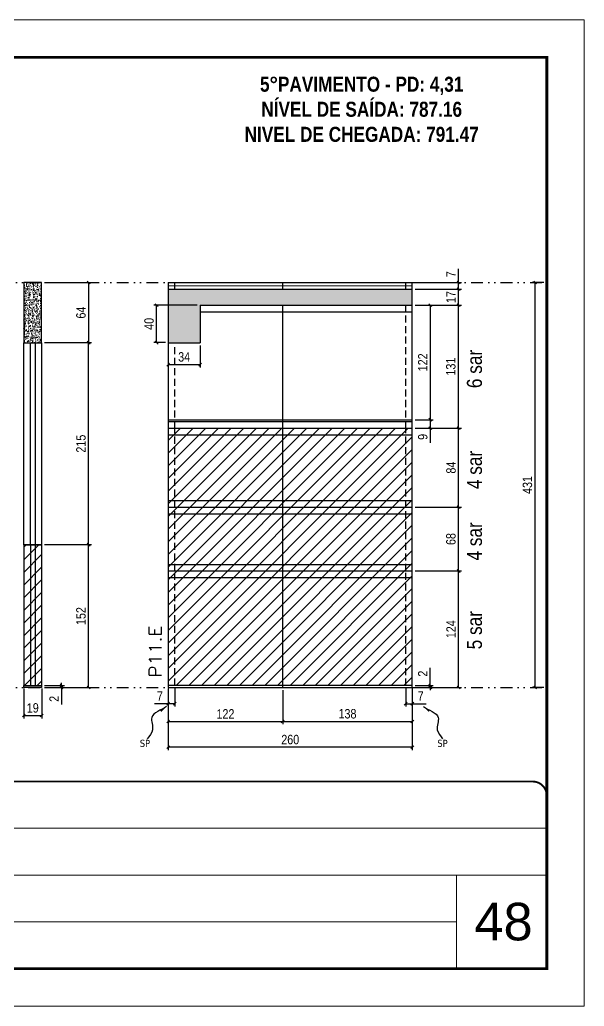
# Model space of a CAD drawing. Extents: x 14400 to 27878, y -21631 to 6985.
# Drawn here: x 20052 to 20653, y -6700 to -5650 of the extents above; entities that cross this region are included whole.
import ezdxf

# ---------------------------------------------------------------- set-up
doc = ezdxf.new("R2010")
doc.units = 0
for name, pattern in [('CONTINUO', [0]), ('DASHED', [0.75, 0.5, -0.25]), ('DIVIDE2', [0.625, 0.25, -0.125, 0, -0.125, 0, -0.125]), ('HIDDEN', [0.375, 0.25, -0.125])]:
    doc.linetypes.add(name, pattern=pattern)
for name, color, linetype, lineweight in [('CARIMBO', 255, 'Continuous', 9), ('Folhas', 255, 'Continuous', 9), ('Hachura', 251, 'Continuous', 9), ('Sarr 2.2x7', 40, 'Continuous', 9), ('SARRAFO DE PRESSAO', 251, 'DASHED', 9), ('Texto Seção', 7, 'Continuous', 15)]:
    doc.layers.add(name, color=color, linetype=linetype, lineweight=lineweight)
for name, color, linetype in [('COTA', 241, 'Continuous'), ('NOMENCLATURA', 7, 'Continuous'), ('Nível', 160, 'Continuous'), ('Painéis', 200, 'Continuous'), ('SARR_2.2x7', 40, 'Continuous'), ('Sarrafo de Pressão', 42, 'HIDDEN'), ('texto', 7, 'Continuous')]:
    doc.layers.add(name, color=color, linetype=linetype)
doc.styles.add('ARIAL', font='arial.ttf')
doc.styles.add('ARIAL_NARROW', font='ARIALN.TTF', dxfattribs={"height": 0.2})
doc.styles.add('COTA TECNICA', font='techl___.ttf', dxfattribs={"height": 10})
doc.styles.add('COTA TECNICA-50', font='techl___.ttf', dxfattribs={"height": 10})
doc.styles.add('REGUA-120', font='ROMANS.shx', dxfattribs={"height": 15})
doc.styles.add('ROMANC', font='techb___.ttf', dxfattribs={"height": 2.5})
doc.styles.get("Standard").update_dxf_attribs({"font": 'arial.ttf'})
doc.dimstyles.new('COTA PAINEL-50', dxfattribs={"dimtxt": 10, "dimasz": 3, "dimexe": 3, "dimexo": 3, "dimgap": 3, "dimtad": 1, "dimdec": 1, "dimzin": 12, "dimdsep": 46, "dimtxsty": 'COTA TECNICA-50', "dimblk1": 'OBLIQUE', "dimblk2": 'OBLIQUE', "dimsah": 1, "dimcen": 0.9, "dimclrd": 4, "dimclre": 4, "dimclrt": 240, "dimadec": 1, "dimazin": 3, "dimtfac": 1, "dimtdec": 1, "dimtmove": 0, "dimatfit": 3, "dimfxl": 1, "dimtolj": 1, "dimtzin": 12, "dimarcsym": 0})
doc.dimstyles.new('PAINEL', dxfattribs={"dimtxt": 10, "dimasz": 3, "dimexe": 3, "dimexo": 3, "dimgap": 3, "dimtad": 1, "dimdec": 1, "dimzin": 12, "dimdsep": 46, "dimtxsty": 'COTA TECNICA', "dimblk1": 'OBLIQUE', "dimblk2": 'OBLIQUE', "dimsah": 1, "dimcen": 0.9, "dimclrd": 4, "dimclre": 4, "dimclrt": 240, "dimadec": 1, "dimazin": 3, "dimtfac": 1, "dimtdec": 1, "dimtmove": 0, "dimatfit": 3, "dimfxl": 1, "dimtolj": 1, "dimtzin": 12, "dimarcsym": 0})
doc.dimstyles.get("Standard").update_dxf_attribs({"dimtxt": 0.18, "dimasz": 0.18, "dimexe": 0.18, "dimexo": 0.0625, "dimgap": 0.09, "dimtad": 0, "dimtih": 1, "dimtoh": 1, "dimdec": 4, "dimzin": 0, "dimdsep": 46, "dimtxsty": 'Standard', "dimcen": 0.09, "dimadec": 0, "dimazin": 0, "dimtfac": 1, "dimtdec": 4, "dimtofl": 0, "dimtmove": 0, "dimatfit": 3, "dimfxl": 1, "dimtolj": 1, "dimtzin": 0, "dimarcsym": 0})

# ---------------------------------------------------------------- blocks, each defined once
blk = doc.blocks.new('9999999999')
at = {"color": 30, "linetype": 'CONTINUO'}
for p, q in [((98564.6, 34379.6), (99584, 34379.6)), ((98564.6, 34329.8), (99488, 34329.8)), ((99584, 34329.8), (99488, 34329.8)), ((99488, 34329.8), (99488, 34230.2)), ((98564.6, 34280), (99488, 34280))]:
    blk.add_line(p, q, dxfattribs=at)
at = {"color": 30, "linetype": 'CONTINUO', "const_width": 2}
blk.add_lwpolyline([(99584, 34230.2), (99584, 34414.4, 0.414214), (99569, 34429.4), (98229, 34429.4, 0.414214), (98214, 34414.4), (98214, 34245.2, 0.414214), (98229, 34230.2), (99584, 34230.2)], format="xyb", dxfattribs=at)
at = {"layer": 'Folhas'}
blk.add_lwpolyline([(98139, 34190.2), (99624, 34190.2), (99624, 35240.2), (98139, 35240.2)], close=True, dxfattribs=at)
at = {"layer": 'Folhas', "color": 30, "const_width": 3}
blk.add_lwpolyline([(98214, 34230.2), (99584, 34230.2), (99584, 35200.2), (98214, 35200.2)], close=True, dxfattribs=at)
blk = doc.blocks.new('_Oblique')
at = {"color": 0, "linetype": 'ByBlock', "lineweight": -2}
blk.add_line((-0.5, -0.5), (0.5, 0.5), dxfattribs=at)
blk = doc.blocks.new('*D1296')
at = {"layer": 'COTA', "color": 4, "lineweight": -2, "transparency": 16777216}
for p, q in [((20056.4, -6361.3), (20056.4, -6393.2)), ((20075.4, -6361.3), (20075.4, -6393.2)), ((20056.4, -6390.2), (20075.4, -6390.2))]:
    blk.add_line(p, q, dxfattribs=at)
at = {"layer": 'Defpoints', "color": 0, "transparency": 16777216}
for p in [(20056.4, -6358.3), (20075.4, -6358.3), (20075.4, -6390.2)]:
    blk.add_point(p, dxfattribs=at)
at = {"layer": 'COTA', "color": 4, "lineweight": -2, "transparency": 16777216, "xscale": 3, "yscale": 3, "zscale": 3, "rotation": 180}
blk.add_blockref('_Oblique', (20056.4, -6390.2), dxfattribs=at)
at = {"layer": 'COTA', "color": 4, "lineweight": -2, "transparency": 16777216, "xscale": 3, "yscale": 3, "zscale": 3}
blk.add_blockref('_Oblique', (20075.4, -6390.2), dxfattribs=at)
at = {"layer": 'COTA', "color": 240, "transparency": 16777216, "insert": (20065.9, -6382.1), "char_height": 10, "attachment_point": 5, "style": 'COTA TECNICA'}
blk.add_mtext('\\A1;19', dxfattribs=at)
blk = doc.blocks.new('*D1297')
at = {"layer": 'COTA', "color": 4, "lineweight": -2, "transparency": 16777216}
for p, q in [((20078.4, -6358.3), (20099.6, -6358.3)), ((20078.4, -6360.3), (20099.6, -6360.3)), ((20096.6, -6358.3), (20096.6, -6355.3)), ((20096.6, -6358.3), (20096.6, -6360.3)), ((20096.6, -6360.3), (20096.6, -6378.4))]:
    blk.add_line(p, q, dxfattribs=at)
at = {"layer": 'Defpoints', "color": 0, "transparency": 16777216}
for p in [(20075.4, -6358.3), (20075.4, -6360.3), (20096.6, -6358.3)]:
    blk.add_point(p, dxfattribs=at)
at = {"layer": 'COTA', "color": 4, "lineweight": -2, "transparency": 16777216, "xscale": 3, "yscale": 3, "zscale": 3}
for p, rotation in [((20096.6, -6358.3), 270), ((20096.6, -6360.3), 90)]:
    blk.add_blockref('_Oblique', p, dxfattribs=dict(at, rotation=rotation))
at = {"layer": 'COTA', "color": 240, "transparency": 16777216, "insert": (20088.6, -6372.4), "char_height": 10, "attachment_point": 5, "rotation": 90, "style": 'COTA TECNICA-50'}
blk.add_mtext('\\A1;2', dxfattribs=at)
blk = doc.blocks.new('*D1298')
at = {"layer": 'COTA', "color": 4, "linetype": 'ByBlock', "lineweight": -2, "transparency": 16777216}
for p, q in [((20078.4, -5929.3), (20128.4, -5929.3)), ((20125.4, -5929.3), (20125.4, -5993.3)), ((20078.4, -5993.3), (20128.4, -5993.3))]:
    blk.add_line(p, q, dxfattribs=at)
at = {"layer": 'Defpoints', "color": 0, "linetype": 'ByBlock', "transparency": 16777216}
for p in [(20075.4, -5929.3), (20075.4, -5993.3), (20125.4, -5993.3)]:
    blk.add_point(p, dxfattribs=at)
at = {"layer": 'COTA', "color": 4, "linetype": 'ByBlock', "lineweight": -2, "transparency": 16777216, "xscale": 3, "yscale": 3, "zscale": 3}
for p, rotation in [((20125.4, -5929.3), 90), ((20125.4, -5993.3), 270)]:
    blk.add_blockref('_Oblique', p, dxfattribs=dict(at, rotation=rotation))
at = {"layer": 'COTA', "color": 240, "linetype": 'ByBlock', "transparency": 16777216, "insert": (20117.3, -5961.3), "char_height": 10, "attachment_point": 5, "rotation": 90, "style": 'COTA TECNICA'}
blk.add_mtext('\\A1;64', dxfattribs=at)
blk = doc.blocks.new('*D1299')
at = {"layer": 'COTA', "color": 4, "lineweight": -2, "transparency": 16777216}
for p, q in [((20078.4, -6208.3), (20128.4, -6208.3)), ((20125.4, -6360.3), (20125.4, -6208.3)), ((20078.4, -6360.3), (20128.4, -6360.3))]:
    blk.add_line(p, q, dxfattribs=at)
at = {"layer": 'Defpoints', "color": 0, "transparency": 16777216}
for p in [(20075.4, -6208.3), (20125.4, -6208.3), (20075.4, -6360.3)]:
    blk.add_point(p, dxfattribs=at)
at = {"layer": 'COTA', "color": 4, "lineweight": -2, "transparency": 16777216, "xscale": 3, "yscale": 3, "zscale": 3}
for p, rotation in [((20125.4, -6208.3), 90), ((20125.4, -6360.3), 270)]:
    blk.add_blockref('_Oblique', p, dxfattribs=dict(at, rotation=rotation))
at = {"layer": 'COTA', "color": 240, "transparency": 16777216, "insert": (20117.3, -6284.3), "char_height": 10, "attachment_point": 5, "rotation": 90, "style": 'COTA TECNICA-50'}
blk.add_mtext('\\A1;152', dxfattribs=at)
blk = doc.blocks.new('*D1301')
at = {"layer": 'COTA', "color": 4, "lineweight": -2, "transparency": 16777216}
for p, q in [((20210.2, -6361.3), (20210.2, -6426.9)), ((20470.2, -6361.3), (20470.2, -6426.9)), ((20470.2, -6423.9), (20210.2, -6423.9))]:
    blk.add_line(p, q, dxfattribs=at)
at = {"layer": 'Defpoints', "color": 0, "transparency": 16777216}
for p in [(20210.2, -6358.3), (20470.2, -6358.3), (20210.2, -6423.9)]:
    blk.add_point(p, dxfattribs=at)
at = {"layer": 'COTA', "color": 4, "lineweight": -2, "transparency": 16777216, "xscale": 3, "yscale": 3, "zscale": 3, "rotation": 180}
blk.add_blockref('_Oblique', (20210.2, -6423.9), dxfattribs=at)
at = {"layer": 'COTA', "color": 4, "lineweight": -2, "transparency": 16777216, "xscale": 3, "yscale": 3, "zscale": 3}
blk.add_blockref('_Oblique', (20470.2, -6423.9), dxfattribs=at)
at = {"layer": 'COTA', "color": 240, "transparency": 16777216, "insert": (20340.2, -6415.8), "char_height": 10, "attachment_point": 5, "style": 'COTA TECNICA'}
blk.add_mtext('\\A1;260', dxfattribs=at)
blk = doc.blocks.new('*D1302')
at = {"layer": 'COTA', "color": 4, "lineweight": -2, "transparency": 16777216}
for p, q in [((20463.2, -6361.3), (20463.2, -6380.6)), ((20470.2, -6363.3), (20470.2, -6380.6)), ((20463.2, -6377.6), (20470.2, -6377.6)), ((20470.2, -6377.6), (20484.9, -6377.6))]:
    blk.add_line(p, q, dxfattribs=at)
at = {"layer": 'Defpoints', "color": 0, "transparency": 16777216}
for p in [(20463.2, -6358.3), (20470.2, -6360.3), (20470.2, -6377.6)]:
    blk.add_point(p, dxfattribs=at)
at = {"layer": 'COTA', "color": 4, "lineweight": -2, "transparency": 16777216, "xscale": 3, "yscale": 3, "zscale": 3, "rotation": 180}
blk.add_blockref('_Oblique', (20463.2, -6377.6), dxfattribs=at)
at = {"layer": 'COTA', "color": 4, "lineweight": -2, "transparency": 16777216, "xscale": 3, "yscale": 3, "zscale": 3}
blk.add_blockref('_Oblique', (20470.2, -6377.6), dxfattribs=at)
at = {"layer": 'COTA', "color": 240, "transparency": 16777216, "insert": (20479.1, -6369.5), "char_height": 10, "attachment_point": 5, "style": 'COTA TECNICA-50'}
blk.add_mtext('\\A1;7', dxfattribs=at)
blk = doc.blocks.new('*D1303')
at = {"layer": 'COTA', "color": 4, "lineweight": -2, "transparency": 16777216}
for p, q in [((20217.2, -6361.3), (20217.2, -6380.6)), ((20210.2, -6363.3), (20210.2, -6380.6)), ((20210.2, -6377.6), (20195.5, -6377.6)), ((20217.2, -6377.6), (20210.2, -6377.6))]:
    blk.add_line(p, q, dxfattribs=at)
at = {"layer": 'Defpoints', "color": 0, "transparency": 16777216}
for p in [(20210.2, -6360.3), (20217.2, -6358.3), (20210.2, -6377.6)]:
    blk.add_point(p, dxfattribs=at)
at = {"layer": 'COTA', "color": 4, "lineweight": -2, "transparency": 16777216, "xscale": 3, "yscale": 3, "zscale": 3, "rotation": 180}
blk.add_blockref('_Oblique', (20210.2, -6377.6), dxfattribs=at)
at = {"layer": 'COTA', "color": 4, "lineweight": -2, "transparency": 16777216, "xscale": 3, "yscale": 3, "zscale": 3}
blk.add_blockref('_Oblique', (20217.2, -6377.6), dxfattribs=at)
at = {"layer": 'COTA', "color": 240, "transparency": 16777216, "insert": (20201.3, -6369.5), "char_height": 10, "attachment_point": 5, "style": 'COTA TECNICA-50'}
blk.add_mtext('\\A1;7', dxfattribs=at)
blk = doc.blocks.new('*D1304')
at = {"layer": 'COTA', "color": 4, "lineweight": -2, "transparency": 16777216}
for p, q in [((20489.4, -6358.3), (20489.4, -6339.5)), ((20473.2, -6358.3), (20492.4, -6358.3)), ((20473.2, -6360.3), (20492.4, -6360.3)), ((20489.4, -6360.3), (20489.4, -6358.3)), ((20489.4, -6360.3), (20489.4, -6363.3))]:
    blk.add_line(p, q, dxfattribs=at)
at = {"layer": 'Defpoints', "color": 0, "transparency": 16777216}
for p in [(20470.2, -6358.3), (20470.2, -6360.3), (20489.4, -6360.3)]:
    blk.add_point(p, dxfattribs=at)
at = {"layer": 'COTA', "color": 4, "lineweight": -2, "transparency": 16777216, "xscale": 3, "yscale": 3, "zscale": 3}
for p, rotation in [((20489.4, -6358.3), 270), ((20489.4, -6360.3), 90)]:
    blk.add_blockref('_Oblique', p, dxfattribs=dict(at, rotation=rotation))
at = {"layer": 'COTA', "color": 240, "transparency": 16777216, "insert": (20481.4, -6345.6), "char_height": 10, "attachment_point": 5, "rotation": 90, "style": 'COTA TECNICA-50'}
blk.add_mtext('\\A1;2', dxfattribs=at)
blk = doc.blocks.new('*D1305')
at = {"layer": 'COTA', "color": 4, "linetype": 'ByBlock', "lineweight": -2, "transparency": 16777216}
for p, q in [((20473.2, -6236.3), (20522.6, -6236.3)), ((20519.6, -6360.3), (20519.6, -6236.3)), ((20473.2, -6360.3), (20522.6, -6360.3))]:
    blk.add_line(p, q, dxfattribs=at)
at = {"layer": 'Defpoints', "color": 0, "linetype": 'ByBlock', "transparency": 16777216}
for p in [(20470.2, -6236.3), (20519.6, -6236.3), (20470.2, -6360.3)]:
    blk.add_point(p, dxfattribs=at)
at = {"layer": 'COTA', "color": 4, "linetype": 'ByBlock', "lineweight": -2, "transparency": 16777216, "xscale": 3, "yscale": 3, "zscale": 3}
for p, rotation in [((20519.6, -6236.3), 90), ((20519.6, -6360.3), 270)]:
    blk.add_blockref('_Oblique', p, dxfattribs=dict(at, rotation=rotation))
at = {"layer": 'COTA', "color": 240, "linetype": 'ByBlock', "transparency": 16777216, "insert": (20511.5, -6298.3), "char_height": 10, "attachment_point": 5, "rotation": 90, "style": 'COTA TECNICA'}
blk.add_mtext('\\A1;124', dxfattribs=at)
blk = doc.blocks.new('*D1306')
at = {"layer": 'COTA', "color": 4, "lineweight": -2, "transparency": 16777216}
for p, q in [((20332.2, -6363.3), (20332.2, -6399.5)), ((20470.2, -6363.3), (20470.2, -6399.5)), ((20332.2, -6396.5), (20470.2, -6396.5))]:
    blk.add_line(p, q, dxfattribs=at)
at = {"layer": 'Defpoints', "color": 0, "transparency": 16777216}
for p in [(20332.2, -6360.3), (20470.2, -6360.3), (20470.2, -6396.5)]:
    blk.add_point(p, dxfattribs=at)
at = {"layer": 'COTA', "color": 4, "lineweight": -2, "transparency": 16777216, "xscale": 3, "yscale": 3, "zscale": 3, "rotation": 180}
blk.add_blockref('_Oblique', (20332.2, -6396.5), dxfattribs=at)
at = {"layer": 'COTA', "color": 4, "lineweight": -2, "transparency": 16777216, "xscale": 3, "yscale": 3, "zscale": 3}
blk.add_blockref('_Oblique', (20470.2, -6396.5), dxfattribs=at)
at = {"layer": 'COTA', "color": 240, "transparency": 16777216, "insert": (20401.2, -6388.3), "char_height": 10, "attachment_point": 5, "style": 'COTA TECNICA'}
blk.add_mtext('\\A1;138', dxfattribs=at)
blk = doc.blocks.new('*D1307')
at = {"layer": 'COTA', "color": 4, "lineweight": -2, "transparency": 16777216}
for p, q in [((20210.2, -6363.3), (20210.2, -6399.5)), ((20332.2, -6363.3), (20332.2, -6399.5)), ((20210.2, -6396.5), (20332.2, -6396.5))]:
    blk.add_line(p, q, dxfattribs=at)
at = {"layer": 'Defpoints', "color": 0, "transparency": 16777216}
for p in [(20210.2, -6360.3), (20332.2, -6360.3), (20332.2, -6396.5)]:
    blk.add_point(p, dxfattribs=at)
at = {"layer": 'COTA', "color": 4, "lineweight": -2, "transparency": 16777216, "xscale": 3, "yscale": 3, "zscale": 3, "rotation": 180}
blk.add_blockref('_Oblique', (20210.2, -6396.5), dxfattribs=at)
at = {"layer": 'COTA', "color": 4, "lineweight": -2, "transparency": 16777216, "xscale": 3, "yscale": 3, "zscale": 3}
blk.add_blockref('_Oblique', (20332.2, -6396.5), dxfattribs=at)
at = {"layer": 'COTA', "color": 240, "transparency": 16777216, "insert": (20271.2, -6388.4), "char_height": 10, "attachment_point": 5, "style": 'COTA TECNICA'}
blk.add_mtext('\\A1;122', dxfattribs=at)
blk = doc.blocks.new('*D1308')
at = {"layer": 'COTA', "color": 4, "lineweight": -2, "transparency": 16777216}
for p, q in [((20473.2, -6168.3), (20522.6, -6168.3)), ((20519.6, -6236.3), (20519.6, -6168.3)), ((20473.2, -6236.3), (20522.6, -6236.3))]:
    blk.add_line(p, q, dxfattribs=at)
at = {"layer": 'Defpoints', "color": 0, "transparency": 16777216}
for p in [(20470.2, -6168.3), (20519.6, -6168.3), (20470.2, -6236.3)]:
    blk.add_point(p, dxfattribs=at)
at = {"layer": 'COTA', "color": 4, "lineweight": -2, "transparency": 16777216, "xscale": 3, "yscale": 3, "zscale": 3}
for p, rotation in [((20519.6, -6168.3), 90), ((20519.6, -6236.3), 270)]:
    blk.add_blockref('_Oblique', p, dxfattribs=dict(at, rotation=rotation))
at = {"layer": 'COTA', "color": 240, "transparency": 16777216, "insert": (20511.4, -6202.3), "char_height": 10, "attachment_point": 5, "rotation": 90, "style": 'COTA TECNICA'}
blk.add_mtext('\\A1;68', dxfattribs=at)
blk = doc.blocks.new('*D1332')
at = {"layer": 'COTA', "color": 4, "lineweight": -2, "transparency": 16777216}
for p, q in [((20078.4, -5993.3), (20128.4, -5993.3)), ((20125.4, -6208.3), (20125.4, -5993.3)), ((20078.4, -6208.3), (20128.4, -6208.3))]:
    blk.add_line(p, q, dxfattribs=at)
at = {"layer": 'Defpoints', "color": 0, "transparency": 16777216}
for p in [(20075.4, -5993.3), (20125.4, -5993.3), (20075.4, -6208.3)]:
    blk.add_point(p, dxfattribs=at)
at = {"layer": 'COTA', "color": 4, "lineweight": -2, "transparency": 16777216, "xscale": 3, "yscale": 3, "zscale": 3}
for p, rotation in [((20125.4, -5993.3), 90), ((20125.4, -6208.3), 270)]:
    blk.add_blockref('_Oblique', p, dxfattribs=dict(at, rotation=rotation))
at = {"layer": 'COTA', "color": 240, "transparency": 16777216, "insert": (20117.3, -6100.8), "char_height": 10, "attachment_point": 5, "rotation": 90, "style": 'COTA TECNICA'}
blk.add_mtext('\\A1;215', dxfattribs=at)
blk = doc.blocks.new('*D1838')
at = {"layer": 'COTA', "color": 4, "lineweight": -2, "transparency": 16777216}
for p, q in [((20473.2, -6084.3), (20522.6, -6084.3)), ((20519.6, -6168.3), (20519.6, -6084.3)), ((20473.2, -6168.3), (20522.6, -6168.3))]:
    blk.add_line(p, q, dxfattribs=at)
at = {"layer": 'Defpoints', "color": 0, "transparency": 16777216}
for p in [(20470.2, -6084.3), (20519.6, -6084.3), (20470.2, -6168.3)]:
    blk.add_point(p, dxfattribs=at)
at = {"layer": 'COTA', "color": 4, "lineweight": -2, "transparency": 16777216, "xscale": 3, "yscale": 3, "zscale": 3}
for p, rotation in [((20519.6, -6084.3), 90), ((20519.6, -6168.3), 270)]:
    blk.add_blockref('_Oblique', p, dxfattribs=dict(at, rotation=rotation))
at = {"layer": 'COTA', "color": 240, "transparency": 16777216, "insert": (20511.5, -6126.3), "char_height": 10, "attachment_point": 5, "rotation": 90, "style": 'COTA TECNICA'}
blk.add_mtext('\\A1;84', dxfattribs=at)
blk = doc.blocks.new('*D4141')
at = {"layer": 'COTA', "color": 4, "lineweight": -2, "transparency": 16777216}
for p, q in [((20610.5, -5929.3), (20598.1, -5929.3)), ((20601.1, -6360.3), (20601.1, -5929.3)), ((20610.5, -6360.3), (20598.1, -6360.3))]:
    blk.add_line(p, q, dxfattribs=at)
at = {"layer": 'Defpoints', "color": 0, "transparency": 16777216}
for p in [(20601.1, -5929.3), (20613.5, -5929.3), (20613.5, -6360.3)]:
    blk.add_point(p, dxfattribs=at)
at = {"layer": 'COTA', "color": 4, "lineweight": -2, "transparency": 16777216, "xscale": 3, "yscale": 3, "zscale": 3}
for p, rotation in [((20601.1, -5929.3), 90), ((20601.1, -6360.3), 270)]:
    blk.add_blockref('_Oblique', p, dxfattribs=dict(at, rotation=rotation))
at = {"layer": 'COTA', "color": 240, "transparency": 16777216, "insert": (20592.9, -6144.8), "char_height": 10, "attachment_point": 5, "rotation": 90, "style": 'COTA TECNICA'}
blk.add_mtext('\\A1;431', dxfattribs=at)
blk = doc.blocks.new('*D4150')
at = {"layer": 'COTA', "color": 4, "lineweight": -2, "transparency": 16777216}
for p, q in [((20473.2, -5953.3), (20522.6, -5953.3)), ((20519.6, -6084.3), (20519.6, -5953.3)), ((20473.2, -6084.3), (20522.6, -6084.3))]:
    blk.add_line(p, q, dxfattribs=at)
at = {"layer": 'Defpoints', "color": 0, "transparency": 16777216}
for p in [(20470.2, -5953.3), (20519.6, -5953.3), (20470.2, -6084.3)]:
    blk.add_point(p, dxfattribs=at)
at = {"layer": 'COTA', "color": 4, "lineweight": -2, "transparency": 16777216, "xscale": 3, "yscale": 3, "zscale": 3}
for p, rotation in [((20519.6, -5953.3), 90), ((20519.6, -6084.3), 270)]:
    blk.add_blockref('_Oblique', p, dxfattribs=dict(at, rotation=rotation))
at = {"layer": 'COTA', "color": 240, "transparency": 16777216, "insert": (20511.3, -6018.8), "char_height": 10, "attachment_point": 5, "rotation": 90, "style": 'COTA TECNICA'}
blk.add_mtext('\\A1;131', dxfattribs=at)
blk = doc.blocks.new('*D4151')
at = {"layer": 'COTA', "color": 4, "lineweight": -2, "transparency": 16777216}
for p, q in [((20473.2, -5936.3), (20522.6, -5936.3)), ((20519.6, -5953.3), (20519.6, -5936.3)), ((20473.2, -5953.3), (20522.6, -5953.3))]:
    blk.add_line(p, q, dxfattribs=at)
at = {"layer": 'Defpoints', "color": 0, "transparency": 16777216}
for p in [(20470.2, -5936.3), (20519.6, -5936.3), (20470.2, -5953.3)]:
    blk.add_point(p, dxfattribs=at)
at = {"layer": 'COTA', "color": 4, "lineweight": -2, "transparency": 16777216, "xscale": 3, "yscale": 3, "zscale": 3}
for p, rotation in [((20519.6, -5936.3), 90), ((20519.6, -5953.3), 270)]:
    blk.add_blockref('_Oblique', p, dxfattribs=dict(at, rotation=rotation))
at = {"layer": 'COTA', "color": 240, "transparency": 16777216, "insert": (20511.5, -5944.8), "char_height": 10, "attachment_point": 5, "rotation": 90, "style": 'COTA TECNICA'}
blk.add_mtext('\\A1;17', dxfattribs=at)
blk = doc.blocks.new('*D4152')
at = {"layer": 'COTA', "color": 4, "lineweight": -2, "transparency": 16777216}
for p, q in [((20519.6, -5929.3), (20519.6, -5914.6)), ((20473.2, -5929.3), (20522.6, -5929.3)), ((20519.6, -5936.3), (20519.6, -5929.3)), ((20473.2, -5936.3), (20522.6, -5936.3))]:
    blk.add_line(p, q, dxfattribs=at)
at = {"layer": 'Defpoints', "color": 0, "transparency": 16777216}
for p in [(20470.2, -5929.3), (20519.6, -5929.3), (20470.2, -5936.3)]:
    blk.add_point(p, dxfattribs=at)
at = {"layer": 'COTA', "color": 4, "lineweight": -2, "transparency": 16777216, "xscale": 3, "yscale": 3, "zscale": 3}
for p, rotation in [((20519.6, -5929.3), 90), ((20519.6, -5936.3), 270)]:
    blk.add_blockref('_Oblique', p, dxfattribs=dict(at, rotation=rotation))
at = {"layer": 'COTA', "color": 240, "transparency": 16777216, "insert": (20511.5, -5920.5), "char_height": 10, "attachment_point": 5, "rotation": 90, "style": 'COTA TECNICA'}
blk.add_mtext('\\A1;7', dxfattribs=at)
blk = doc.blocks.new('*D4153')
at = {"layer": 'COTA', "color": 4, "lineweight": -2, "transparency": 16777216}
for p, q in [((20210.2, -5996.3), (20210.2, -6019.8)), ((20244.2, -5996.3), (20244.2, -6019.8)), ((20244.2, -6016.8), (20210.2, -6016.8))]:
    blk.add_line(p, q, dxfattribs=at)
at = {"layer": 'Defpoints', "color": 0, "transparency": 16777216}
for p in [(20210.2, -5993.3), (20244.2, -5993.3), (20210.2, -6016.8)]:
    blk.add_point(p, dxfattribs=at)
at = {"layer": 'COTA', "color": 4, "lineweight": -2, "transparency": 16777216, "xscale": 3, "yscale": 3, "zscale": 3, "rotation": 180}
blk.add_blockref('_Oblique', (20210.2, -6016.8), dxfattribs=at)
at = {"layer": 'COTA', "color": 4, "lineweight": -2, "transparency": 16777216, "xscale": 3, "yscale": 3, "zscale": 3}
blk.add_blockref('_Oblique', (20244.2, -6016.8), dxfattribs=at)
at = {"layer": 'COTA', "color": 240, "transparency": 16777216, "insert": (20227.2, -6008.5), "char_height": 10, "attachment_point": 5, "style": 'COTA TECNICA'}
blk.add_mtext('\\A1;34', dxfattribs=at)
blk = doc.blocks.new('*D4154')
at = {"layer": 'COTA', "color": 4, "lineweight": -2, "transparency": 16777216}
for p, q in [((20241.2, -5953.3), (20194.9, -5953.3)), ((20197.9, -5993.3), (20197.9, -5953.3)), ((20207.2, -5993.3), (20194.9, -5993.3))]:
    blk.add_line(p, q, dxfattribs=at)
at = {"layer": 'Defpoints', "color": 0, "transparency": 16777216}
for p in [(20197.9, -5953.3), (20244.2, -5953.3), (20210.2, -5993.3)]:
    blk.add_point(p, dxfattribs=at)
at = {"layer": 'COTA', "color": 4, "lineweight": -2, "transparency": 16777216, "xscale": 3, "yscale": 3, "zscale": 3}
for p, rotation in [((20197.9, -5953.3), 90), ((20197.9, -5993.3), 270)]:
    blk.add_blockref('_Oblique', p, dxfattribs=dict(at, rotation=rotation))
at = {"layer": 'COTA', "color": 240, "transparency": 16777216, "insert": (20189.8, -5973.3), "char_height": 10, "attachment_point": 5, "rotation": 90, "style": 'COTA TECNICA'}
blk.add_mtext('\\A1;40', dxfattribs=at)
blk = doc.blocks.new('*D4155')
at = {"layer": 'COTA', "color": 4, "lineweight": -2, "transparency": 16777216}
for p, q in [((20473.2, -5953.3), (20492.4, -5953.3)), ((20489.4, -5953.3), (20489.4, -6075.3)), ((20473.2, -6075.3), (20492.4, -6075.3))]:
    blk.add_line(p, q, dxfattribs=at)
at = {"layer": 'Defpoints', "color": 0, "transparency": 16777216}
for p in [(20470.2, -5953.3), (20470.2, -6075.3), (20489.4, -6075.3)]:
    blk.add_point(p, dxfattribs=at)
at = {"layer": 'COTA', "color": 4, "lineweight": -2, "transparency": 16777216, "xscale": 3, "yscale": 3, "zscale": 3}
for p, rotation in [((20489.4, -5953.3), 90), ((20489.4, -6075.3), 270)]:
    blk.add_blockref('_Oblique', p, dxfattribs=dict(at, rotation=rotation))
at = {"layer": 'COTA', "color": 240, "transparency": 16777216, "insert": (20481.4, -6014.3), "char_height": 10, "attachment_point": 5, "rotation": 90, "style": 'COTA TECNICA'}
blk.add_mtext('\\A1;122', dxfattribs=at)
blk = doc.blocks.new('*D4156')
at = {"layer": 'COTA', "color": 4, "lineweight": -2, "transparency": 16777216}
for p, q in [((20473.2, -6075.3), (20492.4, -6075.3)), ((20489.4, -6075.3), (20489.4, -6084.3)), ((20473.2, -6084.3), (20492.4, -6084.3)), ((20489.4, -6084.3), (20489.4, -6100))]:
    blk.add_line(p, q, dxfattribs=at)
at = {"layer": 'Defpoints', "color": 0, "transparency": 16777216}
for p in [(20470.2, -6075.3), (20470.2, -6084.3), (20489.4, -6084.3)]:
    blk.add_point(p, dxfattribs=at)
at = {"layer": 'COTA', "color": 4, "lineweight": -2, "transparency": 16777216, "xscale": 3, "yscale": 3, "zscale": 3}
for p, rotation in [((20489.4, -6075.3), 90), ((20489.4, -6084.3), 270)]:
    blk.add_blockref('_Oblique', p, dxfattribs=dict(at, rotation=rotation))
at = {"layer": 'COTA', "color": 240, "transparency": 16777216, "insert": (20481.4, -6093.6), "char_height": 10, "attachment_point": 5, "rotation": 90, "style": 'COTA TECNICA'}
blk.add_mtext('\\A1;9', dxfattribs=at)

msp = doc.modelspace()

# ---------------------------------------------------------------- hatches: boundary and pattern name
at = {"layer": 'COTA'}
h = msp.add_hatch(dxfattribs=at)
h.set_pattern_fill('AR-CONC', color=256, scale=0.03)
h.set_pattern_definition([(50, (4373.514, -10242.176), (5.4655401, -0.4781726), [0.5715, -6.2865]), (355, (4373.514, -10242.176), (-1.0573026, 5.7317054), [0.4572, -5.0292175]), (100.451445, (4373.9694, -10242.216), (4.4082374, 5.2535326), [0.4857003, -5.3427073]), (46.1842, (4373.514, -10240.652), (8.1323712, -1.2612698), [0.85725, -9.42975]), (96.63556, (4374.192, -10240.757), (7.122124, 7.4227837), [0.7285507, -8.0140682]), (351.18415, (4373.514, -10240.652), (7.122124, 7.4227837), [0.685799, -7.543792]), (21, (4374.276, -10241.033), (4.5484317, -3.067956), [0.5715, -6.2865]), (326, (4374.276, -10241.033), (1.8540609, 5.525639), [0.4572, -5.0292]), (71.451445, (4374.655, -10241.2886), (6.4024926, 2.457683), [0.4857003, -5.3426981]), (37.5, (4373.514, -10242.176), (0.0926581, 2.53665117), [0, -4.96824, 0, -5.1054, 0, -5.04825]), (7.5, (4373.514, -10242.176), (2.00458988, 3.00541724), [0, -2.91084, 0, -4.85394, 0, -1.92405]), (327.5, (4371.8147, -10242.176), (4.06771786, -0.17186232), [0, -1.905, 0, -5.9436, 0, -7.8867]), (317.5, (4371.0527, -10242.176), (4.44387544, 0.7627947), [0, -2.4765, 0, -3.94716, 0, -5.6007])])
h.paths.add_polyline_path([(20075.38, -5929.32), (20056.38, -5929.32), (20056.38, -5993.34), (20075.38, -5993.34)])
h = msp.add_hatch(dxfattribs=at)
h.set_pattern_fill('AR-CONC', color=256, scale=0.03)
h.paths.add_polyline_path([(20244.19, -5953.32), (20470.19, -5953.32), (20470.19, -5936.32), (20210.19, -5936.32), (20210.19, -5993.32), (20244.19, -5993.32)])
at = {"layer": 'Hachura', "linetype": 'ByBlock'}
h = msp.add_hatch(dxfattribs=at)
h.set_pattern_fill('ANSI31', color=256, scale=3)
h.paths.add_polyline_path([(19416.25, -6020.32), (19294.25, -6020.32), (19294.25, -6054.32), (19416.25, -6054.32)])
h.paths.add_polyline_path([(19494.25, -6020.32), (19416.25, -6020.32), (19416.25, -6054.32), (19494.25, -6054.32)])
h.paths.add_polyline_path([(19494.25, -6054.32), (19416.25, -6054.32), (19416.25, -6144.32), (19494.25, -6144.32)])
h.paths.add_polyline_path([(19416.25, -6054.32), (19294.25, -6054.32), (19294.25, -6144.32), (19416.25, -6144.32)])
h.paths.add_polyline_path([(19416.25, -6144.32), (19294.25, -6144.32), (19294.25, -6236.32), (19416.25, -6236.32)])
h.paths.add_polyline_path([(19494.25, -6144.32), (19416.25, -6144.32), (19416.25, -6236.32), (19494.25, -6236.32)])
h.paths.add_polyline_path([(19494.25, -6236.32), (19416.25, -6236.32), (19416.25, -6358.32), (19494.25, -6358.32)])
h.paths.add_polyline_path([(19416.25, -6236.32), (19294.25, -6236.32), (19294.25, -6358.32), (19416.25, -6358.32)])
h.paths.add_polyline_path([(19894.8, -6084.32), (19656.8, -6084.32), (19656.8, -6158.32), (19894.8, -6158.32)])
h.paths.add_polyline_path([(19894.8, -6158.32), (19656.8, -6158.32), (19656.8, -6236.32), (19894.8, -6236.32)])
h.paths.add_polyline_path([(19894.8, -6236.32), (19656.8, -6236.32), (19656.8, -6358.32), (19894.8, -6358.32)])
h.paths.add_polyline_path([(20075.38, -6208.34), (20056.38, -6208.34), (20056.38, -6358.32), (20075.38, -6358.32)])
h.paths.add_polyline_path([(20332.19, -6236.32), (20210.19, -6236.32), (20210.19, -6358.32), (20332.19, -6358.32)])
h.paths.add_polyline_path([(20470.19, -6236.32), (20332.19, -6236.32), (20332.19, -6358.32), (20470.19, -6358.32)])
h.paths.add_polyline_path([(20470.19, -6168.32), (20332.19, -6168.32), (20332.19, -6236.32), (20470.19, -6236.32)])
h.paths.add_polyline_path([(20332.19, -6168.32), (20210.19, -6168.32), (20210.19, -6236.32), (20332.19, -6236.32)])
h.paths.add_polyline_path([(20332.19, -6084.32), (20210.19, -6084.32), (20210.19, -6168.32), (20332.19, -6168.32)])
h.paths.add_polyline_path([(20470.19, -6084.32), (20332.19, -6084.32), (20332.19, -6168.32), (20470.19, -6168.32)])

# ---------------------------------------------------------------- linework, layer by layer
at = {"layer": 'COTA'}
for p, q in [((20210.19, -5936.32), (20210.19, -5993.32)), ((20470.19, -5953.32), (20470.19, -5936.32))]:
    msp.add_line(p, q, dxfattribs=at)
at = {"layer": 'COTA', "linetype": 'ByBlock'}
msp.add_lwpolyline([(20056.38, -5993.34), (20075.38, -5993.34), (20075.38, -5929.32), (20056.38, -5929.32)], close=True, dxfattribs=at)
at = {"layer": 'Nível', "color": 4, "linetype": 'DIVIDE2', "ltscale": 50}
for p, q in [((19243.47, -5929.32), (20613.47, -5929.32)), ((19243.47, -6360.32), (20613.47, -6360.32))]:
    msp.add_line(p, q, dxfattribs=at)
at = {"layer": 'Painéis'}
for p, q in [((20210.19, -5929.32), (20470.19, -5929.32)), ((20210.19, -5929.32), (20210.19, -5936.32)), ((20332.19, -5936.32), (20332.19, -5929.32)), ((20470.19, -5936.32), (20470.19, -5929.32)), ((20210.19, -5936.32), (20470.19, -5936.32)), ((20244.19, -5953.32), (20470.19, -5953.32)), ((20244.19, -5953.32), (20244.19, -5993.32)), ((20332.19, -6360.32), (20332.19, -5953.32)), ((20470.19, -6360.32), (20470.19, -5953.32)), ((20056.38, -5993.34), (20075.38, -5993.34)), ((20056.38, -6208.32), (20056.38, -5993.34)), ((20075.38, -5993.34), (20075.38, -6208.32)), ((20210.19, -5993.32), (20210.19, -6358.32)), ((20210.19, -5993.32), (20244.19, -5993.32)), ((20210.19, -6075.32), (20470.19, -6075.32)), ((20210.19, -6084.32), (20470.19, -6084.32)), ((20210.19, -6168.32), (20470.19, -6168.32)), ((20075.38, -6208.32), (20056.38, -6208.32)), ((20056.38, -6208.34), (20056.38, -6358.32)), ((20056.38, -6208.34), (20075.38, -6208.34)), ((20075.38, -6208.34), (20075.38, -6358.32)), ((20210.19, -6236.32), (20470.19, -6236.32)), ((20056.38, -6358.32), (20075.38, -6358.32)), ((20056.38, -6360.32), (20056.38, -6358.32)), ((20075.38, -6360.32), (20056.38, -6360.32)), ((20075.38, -6358.32), (20075.38, -6360.32))]:
    msp.add_line(p, q, dxfattribs=at)
msp.add_lwpolyline([(20470.19, -6358.32), (20210.19, -6358.32), (20210.19, -6360.32), (20470.19, -6360.32)], dxfattribs=at)
at = {"layer": 'Sarr 2.2x7'}
msp.add_line((20210.19, -5932.82), (20470.19, -5932.82), dxfattribs=at)
at = {"layer": 'SARR_2.2x7'}
for p, q in [((20244.19, -5960.32), (20470.19, -5960.32)), ((20063.38, -6208.32), (20063.38, -5993.34)), ((20068.38, -5993.34), (20068.38, -6208.32)), ((20210.19, -6077.32), (20470.19, -6077.32)), ((20210.19, -6091.32), (20470.19, -6091.32)), ((20210.19, -6161.32), (20470.19, -6161.32)), ((20210.19, -6175.32), (20470.19, -6175.32)), ((20063.38, -6208.32), (20063.38, -6358.32)), ((20068.38, -6208.32), (20068.38, -6358.32)), ((20210.19, -6229.32), (20470.19, -6229.32)), ((20210.19, -6243.32), (20470.19, -6243.32))]:
    msp.add_line(p, q, dxfattribs=at)
at = {"layer": 'Sarrafo de Pressão', "ltscale": 30}
for p, q in [((20217.19, -5936.32), (20217.19, -5929.32)), ((20463.19, -5936.32), (20463.19, -5929.32)), ((20463.19, -6084.32), (20463.19, -5953.32)), ((20217.19, -6084.32), (20217.19, -5993.32)), ((20217.19, -6168.32), (20217.19, -6084.32)), ((20463.19, -6168.32), (20463.19, -6084.32)), ((20217.19, -6236.32), (20217.19, -6168.32)), ((20463.19, -6236.32), (20463.19, -6168.32)), ((20217.19, -6358.32), (20217.19, -6236.32)), ((20463.19, -6358.32), (20463.19, -6236.32))]:
    msp.add_line(p, q, dxfattribs=at)

# ---------------------------------------------------------------- block references
at = {"layer": 'SARRAFO DE PRESSAO', "color": 6, "linetype": 'ByBlock'}
msp.add_blockref('9999999999', (-78970.51, -40889.8), dxfattribs=at)

# ---------------------------------------------------------------- texts
at = {"layer": 'CARIMBO', "style": 'ARIAL'}
msp.add_text('48', height=40, dxfattribs=at).set_placement((20536.33, -6629.46))
at = {"layer": 'NOMENCLATURA', "style": 'ARIAL_NARROW'}
for s, p in [('6 sar', (20544.43, -6041.7)), ('4 sar', (20544.43, -6149.2)), ('4 sar', (20544.43, -6225.2)), ('5 sar', (20544.43, -6319.7))]:
    msp.add_text(s, height=16, rotation=90, dxfattribs=at).set_placement(p)
at = {"layer": 'NOMENCLATURA', "color": 2, "insert": (20416.31, -5683.54), "char_height": 16, "attachment_point": 2, "style": 'ROMANC'}
msp.add_mtext_dynamic_manual_height_columns('\\P5°PAVIMENTO - PD: 4,31\\PNÍVEL DE SAÍDA: 787.16\\PNIVEL DE CHEGADA: 791.47', width=432.3511, gutter_width=1, heights=[0], dxfattribs=at)
at = {"layer": 'texto', "color": 0, "char_height": 7.5, "attachment_point": 5}
for insert in [(20185.41, -6419.81), (20502.44, -6419.81)]:
    msp.add_mtext('{\\fTahoma|b0|i0|c0|p34;\\C4;SP}', dxfattribs=dict(at, insert=insert))
at = {"layer": 'Texto Seção', "style": 'REGUA-120', "width": 1.1}
msp.add_text('P11.E', height=13, rotation=90, dxfattribs=at).set_placement((20202.94, -6349.55))

# ---------------------------------------------------------------- dimensions: what is measured, and where the dimension line sits
at = {"layer": 'COTA'}
for base, p1, p2, angle, dimstyle, picture, middle in [((20519.56, -5929.32), (20470.19, -5936.32), (20470.19, -5929.32), 90, 'PAINEL', '*D4152', (20511.49, -5920.45)), ((20601.09, -5929.32), (20613.47, -6360.32), (20613.47, -5929.32), 90, 'PAINEL', '*D4141', (20592.87, -6144.82)), ((20519.56, -5936.32), (20470.19, -5953.32), (20470.19, -5936.32), 90, 'PAINEL', '*D4151', (20511.49, -5944.82)), ((20197.91, -5953.32), (20210.19, -5993.32), (20244.19, -5953.32), 90, 'PAINEL', '*D4154', (20189.81, -5973.32)), ((20519.56, -5953.32), (20470.19, -6084.32), (20470.19, -5953.32), 90, 'PAINEL', '*D4150', (20511.34, -6018.82)), ((20489.45, -6075.32), (20470.19, -5953.32), (20470.19, -6075.32), 90, 'PAINEL', '*D4155', (20481.39, -6014.32)), ((20125.37, -5993.34), (20075.38, -6208.32), (20075.38, -5993.34), 90, 'PAINEL', '*D1332', (20117.26, -6100.83)), ((20489.45, -6084.32), (20470.19, -6075.32), (20470.19, -6084.32), 90, 'PAINEL', '*D4156', (20481.36, -6093.65)), ((20519.56, -6084.32), (20470.19, -6168.32), (20470.19, -6084.32), 90, 'PAINEL', '*D1838', (20511.46, -6126.32)), ((20519.56, -6168.32), (20470.19, -6236.32), (20470.19, -6168.32), 90, 'PAINEL', '*D1308', (20511.43, -6202.32)), ((20125.37, -6208.32), (20075.38, -6360.32), (20075.38, -6208.32), 90, 'COTA PAINEL-50', '*D1299', (20117.26, -6284.32)), ((20210.19, -6377.56), (20217.19, -6358.32), (20210.19, -6360.32), 180, 'COTA PAINEL-50', '*D1303', (20201.33, -6369.48))]:
    dim = msp.add_linear_dim(base=base, p1=p1, p2=p2, angle=angle, dimstyle=dimstyle, dxfattribs=at)
    dim.commit()
    dim.dimension.update_dxf_attribs({"geometry": picture, "text_midpoint": middle})
at = {"layer": 'COTA', "linetype": 'ByBlock'}
dim = msp.add_linear_dim(base=(20125.37, -5993.34), p1=(20075.38, -5929.32), p2=(20075.38, -5993.34), angle=90, dimstyle='PAINEL', dxfattribs=at)
dim.commit()
dim.dimension.update_dxf_attribs({"geometry": '*D1298', "text_midpoint": (20117.26, -5961.33)})
at = {"layer": 'COTA'}
for base, p1, p2, dimstyle, picture, middle in [((20210.19, -6016.77), (20244.19, -5993.32), (20210.19, -5993.32), 'PAINEL', '*D4153', (20227.19, -6008.55)), ((20332.19, -6396.5), (20210.19, -6360.32), (20332.19, -6360.32), 'PAINEL', '*D1307', (20271.19, -6388.44)), ((20470.19, -6377.56), (20463.19, -6358.32), (20470.19, -6360.32), 'COTA PAINEL-50', '*D1302', (20479.06, -6369.48))]:
    dim = msp.add_linear_dim(base=base, p1=p1, p2=p2, dimstyle=dimstyle, dxfattribs=at)
    dim.commit()
    dim.dimension.update_dxf_attribs({"geometry": picture, "text_midpoint": middle})
at = {"layer": 'COTA', "linetype": 'ByBlock'}
dim = msp.add_aligned_dim(p1=(20470.19, -6360.32), p2=(20470.19, -6236.32), distance=-49.37, dimstyle='PAINEL', dxfattribs=at)
dim.commit()
dim.dimension.update_dxf_attribs({"geometry": '*D1305', "text_midpoint": (20511.49, -6298.32)})
at = {"layer": 'COTA'}
for base, p1, p2, picture, middle in [((20489.45, -6360.32), (20470.19, -6358.32), (20470.19, -6360.32), '*D1304', (20489.45, -6345.57)), ((20096.57, -6358.32), (20075.38, -6360.32), (20075.38, -6358.32), '*D1297', (20096.57, -6372.37))]:
    dim = msp.add_linear_dim(base=base, p1=p1, p2=p2, angle=90, dimstyle='COTA PAINEL-50', dxfattribs=at)
    dim.commit()
    dim.dimension.update_dxf_attribs({"geometry": picture, "text_midpoint": middle, "dimtype": 160})
for base, p1, p2, override, picture, middle in [((20075.38, -6390.21), (20056.38, -6358.32), (20075.38, -6358.32), {"dimarcsym": 2}, '*D1296', (20065.88, -6382.12)), ((20470.19, -6396.5), (20332.19, -6360.32), (20470.19, -6360.32), {"dimtmove": 1}, '*D1306', (20401.19, -6388.25))]:
    dim = msp.add_linear_dim(base=base, p1=p1, p2=p2, dimstyle='PAINEL', override=override, dxfattribs=at)
    dim.commit()
    dim.dimension.update_dxf_attribs({"geometry": picture, "text_midpoint": middle})
dim = msp.add_linear_dim(base=(20210.19, -6423.93), p1=(20470.19, -6358.32), p2=(20210.19, -6358.32), angle=180, dimstyle='PAINEL', override={"dimarcsym": 2}, dxfattribs=at)
dim.commit()
dim.dimension.update_dxf_attribs({"geometry": '*D1301', "text_midpoint": (20340.19, -6415.83)})

# ---------------------------------------------------------------- leaders
at = {"layer": 'COTA', "path_type": 1}
for points in [[(20208.36, -6380.5), (20192.58, -6392.33), (20193.5, -6405.34), (20187.95, -6415.12)], [(20482.02, -6380.5), (20497.81, -6392.33), (20496.88, -6405.34), (20502.43, -6415.12)]]:
    msp.add_leader(points, dimstyle='Standard', override={"dimasz": 8}, dxfattribs=at)

doc.saveas('drawing.dxf')
